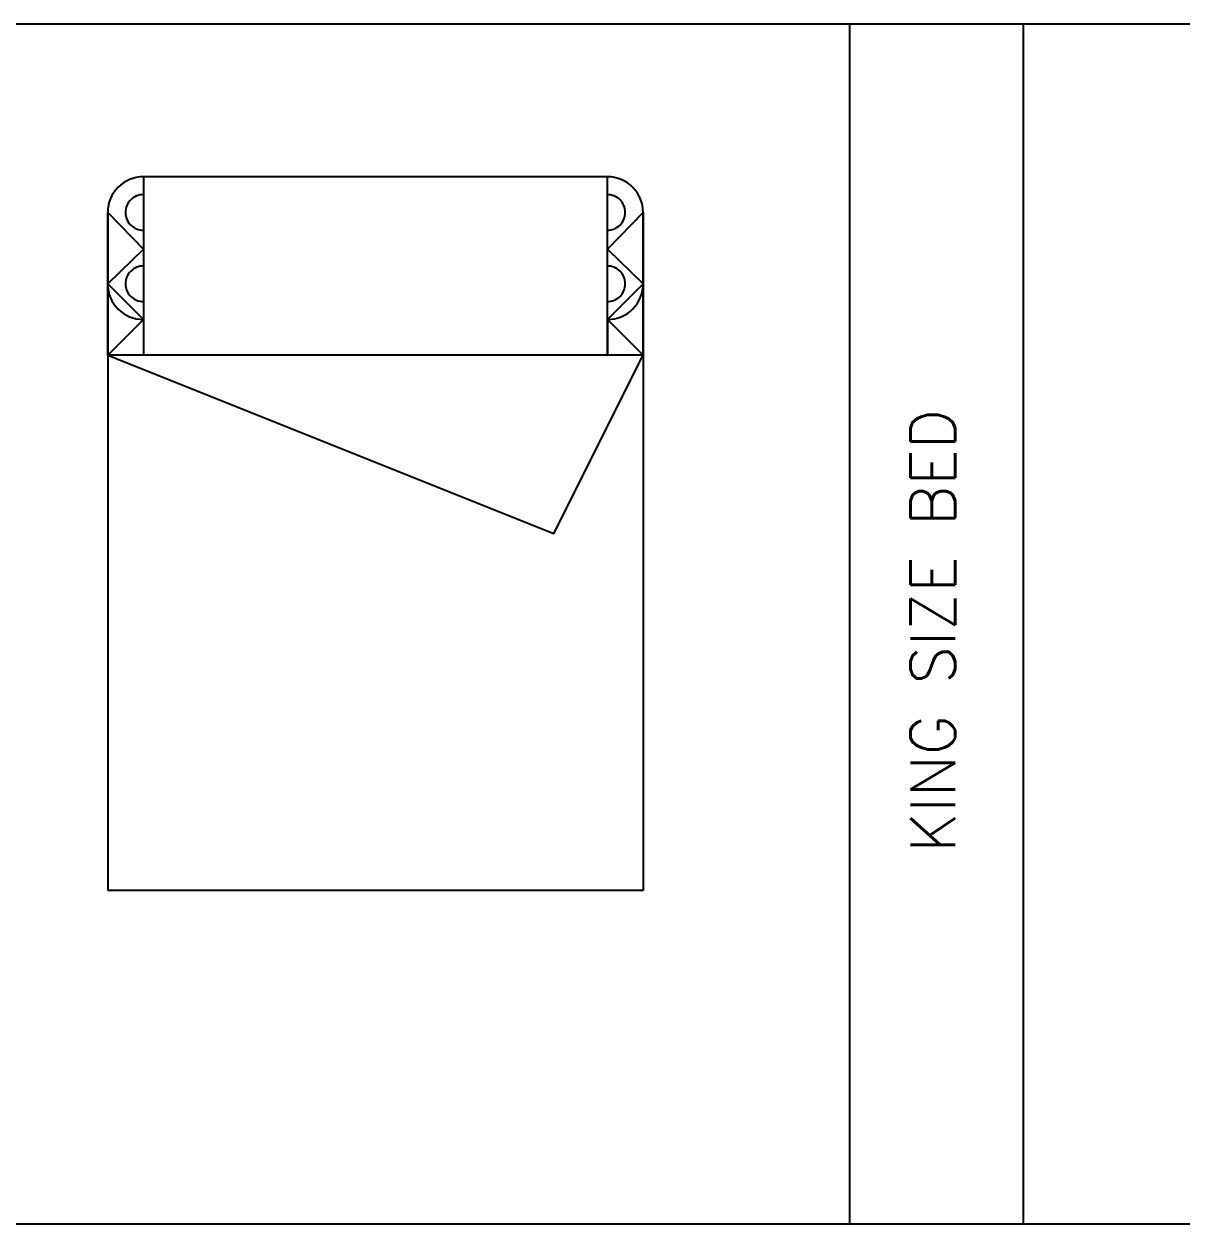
# Model space of a CAD drawing. Header units: millimetres. Extents: x 1787 to 68324, y 1435 to 30835.
# Drawn here: x 28550 to 31794, y 17580 to 20942 of the extents above; entities that cross this region are included whole.
import ezdxf

# ---------------------------------------------------------------- set-up
doc = ezdxf.new("R2010")
doc.units = ezdxf.units.MM
doc.set_wipeout_variables(frame=1)
doc.layers.add('www.cad-blocks.net', color=7, linetype='Continuous')
doc.styles.get("Standard").update_dxf_attribs({"font": 'arial.ttf'})

# ---------------------------------------------------------------- blocks, each defined once
blk = doc.blocks.new('A$C654645D9')
for p, q in [((1.4, 2), (0.1, 2)), ((1.5, 0), (0, 0))]:
    blk.add_line(p, q)
at = {"flags": 128}
for points in [[(0.05, 1.9, 0.414214), (0.1, 1.85, 0.414214), (0.15, 1.9, 0.414214), (0.1, 1.95, 0.414214)], [(1.35, 1.9, 0.414214), (1.4, 1.85, 0.414214), (1.45, 1.9, 0.414214), (1.4, 1.95, 0.414214)], [(0.05, 1.7, 0.414214), (0.1, 1.65, 0.414214), (0.15, 1.7, 0.414214), (0.1, 1.75, 0.414214)], [(0.6, 1.7, 0.414214), (0.65, 1.65, 0.414214), (0.7, 1.7, 0.414214), (0.65, 1.75, 0.414214)], [(0.8, 1.7, 0.414214), (0.85, 1.65, 0.414214), (0.9, 1.7, 0.414214), (0.85, 1.75, 0.414214)], [(1.35, 1.7, 0.414214), (1.4, 1.65, 0.414214), (1.45, 1.7, 0.414214), (1.4, 1.75, 0.414214)]]:
    blk.add_lwpolyline(points, format="xyb", close=True, dxfattribs=at)
for points in [[(0.75, 1.7), (0.7303, 1.75), (0.7672, 1.75)], [(1.5, 1.5), (1.4, 1.6), (1.4, 1.5)]]:
    blk.add_wipeout(points)
for points in [[(0.75, 1.7), (0.7303, 1.75), (0.7672, 1.75)], [(1.5, 1.5), (1.4, 1.6), (1.4, 1.5)]]:
    blk.add_lwpolyline(points, close=True)
for points in [[(0, 1.7), (0, 1.9), (0.1, 1.7968)], [(1.5, 1.7), (1.5, 1.9), (1.4, 1.7968)]]:
    blk.add_wipeout(points)
for points in [[(0, 1.7), (0, 1.9), (0.1, 1.7968)], [(1.5, 1.7), (1.5, 1.9), (1.4, 1.7968)]]:
    blk.add_lwpolyline(points, close=True)
for centre, start, end in [((0.1, 1.9), 90, 180), ((1.4, 1.9), 0, 90)]:
    blk.add_arc(centre, 0.1, start, end)
blk.add_wipeout([(0.65, 1.6), (0.85, 1.6), (0.75, 1.7)])
blk.add_line((0.75, 2), (0.75, 1.7))
blk.add_lwpolyline([(0.65, 1.6), (0.85, 1.6), (0.75, 1.7)], close=True)
for centre, start, end in [((0.65, 1.7), 270, 0), ((0.85, 1.7), 180, 270)]:
    blk.add_arc(centre, 0.1, start, end)
for points in [[(0, 1.5), (0, 1.7), (0.1, 1.6)], [(1.5, 1.5), (1.5, 1.7), (1.4, 1.6)]]:
    blk.add_wipeout(points)
for p, q in [((1.5, 1.9), (1.5, 0)), ((1.4, 1.6), (0.85, 1.6)), ((1.25, 1), (1.5, 1.5))]:
    blk.add_line(p, q)
for points in [[(0, 1.5), (0, 1.7), (0.1, 1.6)], [(1.5, 1.5), (1.5, 1.7), (1.4, 1.6)]]:
    blk.add_lwpolyline(points, close=True)
blk.add_arc((1.4, 1.7), 0.1, 270, 0)
blk.add_wipeout([(0, 1.5), (0.1, 1.6), (0.1, 1.5)])
for p, q in [((0, 1.9), (0, 0)), ((0.65, 1.6), (0.1, 1.6)), ((0, 1.5), (1.25, 1)), ((1.5, 1.5), (0, 1.5))]:
    blk.add_line(p, q)
blk.add_lwpolyline([(0, 1.5), (0.1, 1.6), (0.1, 1.5)], close=True)
blk.add_arc((0.1, 1.7), 0.1, 180, 270)
blk.add_wipeout([(0.1, 2), (0.1, 1.5), (1.4, 1.5), (1.4, 2)])
blk.add_lwpolyline([(0.1, 2), (0.1, 1.5), (1.4, 1.5), (1.4, 2)], close=True)
blk.add_wipeout([(0, 1.5), (1.25, 1), (1.5, 1.5)])
blk.add_lwpolyline([(0, 1.5), (1.25, 1), (1.5, 1.5)], close=True)
blk = doc.blocks.new('format')
at = {"color": 155, "true_color": 0x546d8e}
for p, q in [((47364.4, 30425.3), (110172.9, 30425.3)), ((47364.4, 27062.5), (110172.9, 27062.5))]:
    blk.add_line(p, q, dxfattribs=at)

msp = doc.modelspace()

# ---------------------------------------------------------------- linework, layer by layer
at = {"layer": 'www.cad-blocks.net', "color": 7}
for p, q in [((30862.5, 20942.4), (30862.5, 17579.6)), ((31348.8, 20942.4), (31348.8, 17579.6))]:
    msp.add_line(p, q, dxfattribs=at)

# ---------------------------------------------------------------- block references
at = {"xscale": 1000, "yscale": 1000, "zscale": 1000}
msp.add_blockref('A$C654645D9', (28784.3, 18514.3), dxfattribs=at)

# ---------------------------------------------------------------- texts
at = {"layer": 'www.cad-blocks.net', "insert": (31033.4, 18620.3), "char_height": 125, "attachment_point": 1, "rotation": 90}
msp.add_mtext_dynamic_manual_height_columns('{\\Fsimplex|c0;KING SIZE BED}', width=5331.342, gutter_width=12.5, heights=[0], dxfattribs=at)

# ---------------------------------------------------------------- next in the draw order: block references
at = {"layer": 'www.cad-blocks.net'}
msp.add_blockref('format', (-41848.5, -9482.9), dxfattribs=at)

doc.saveas('drawing.dxf')
